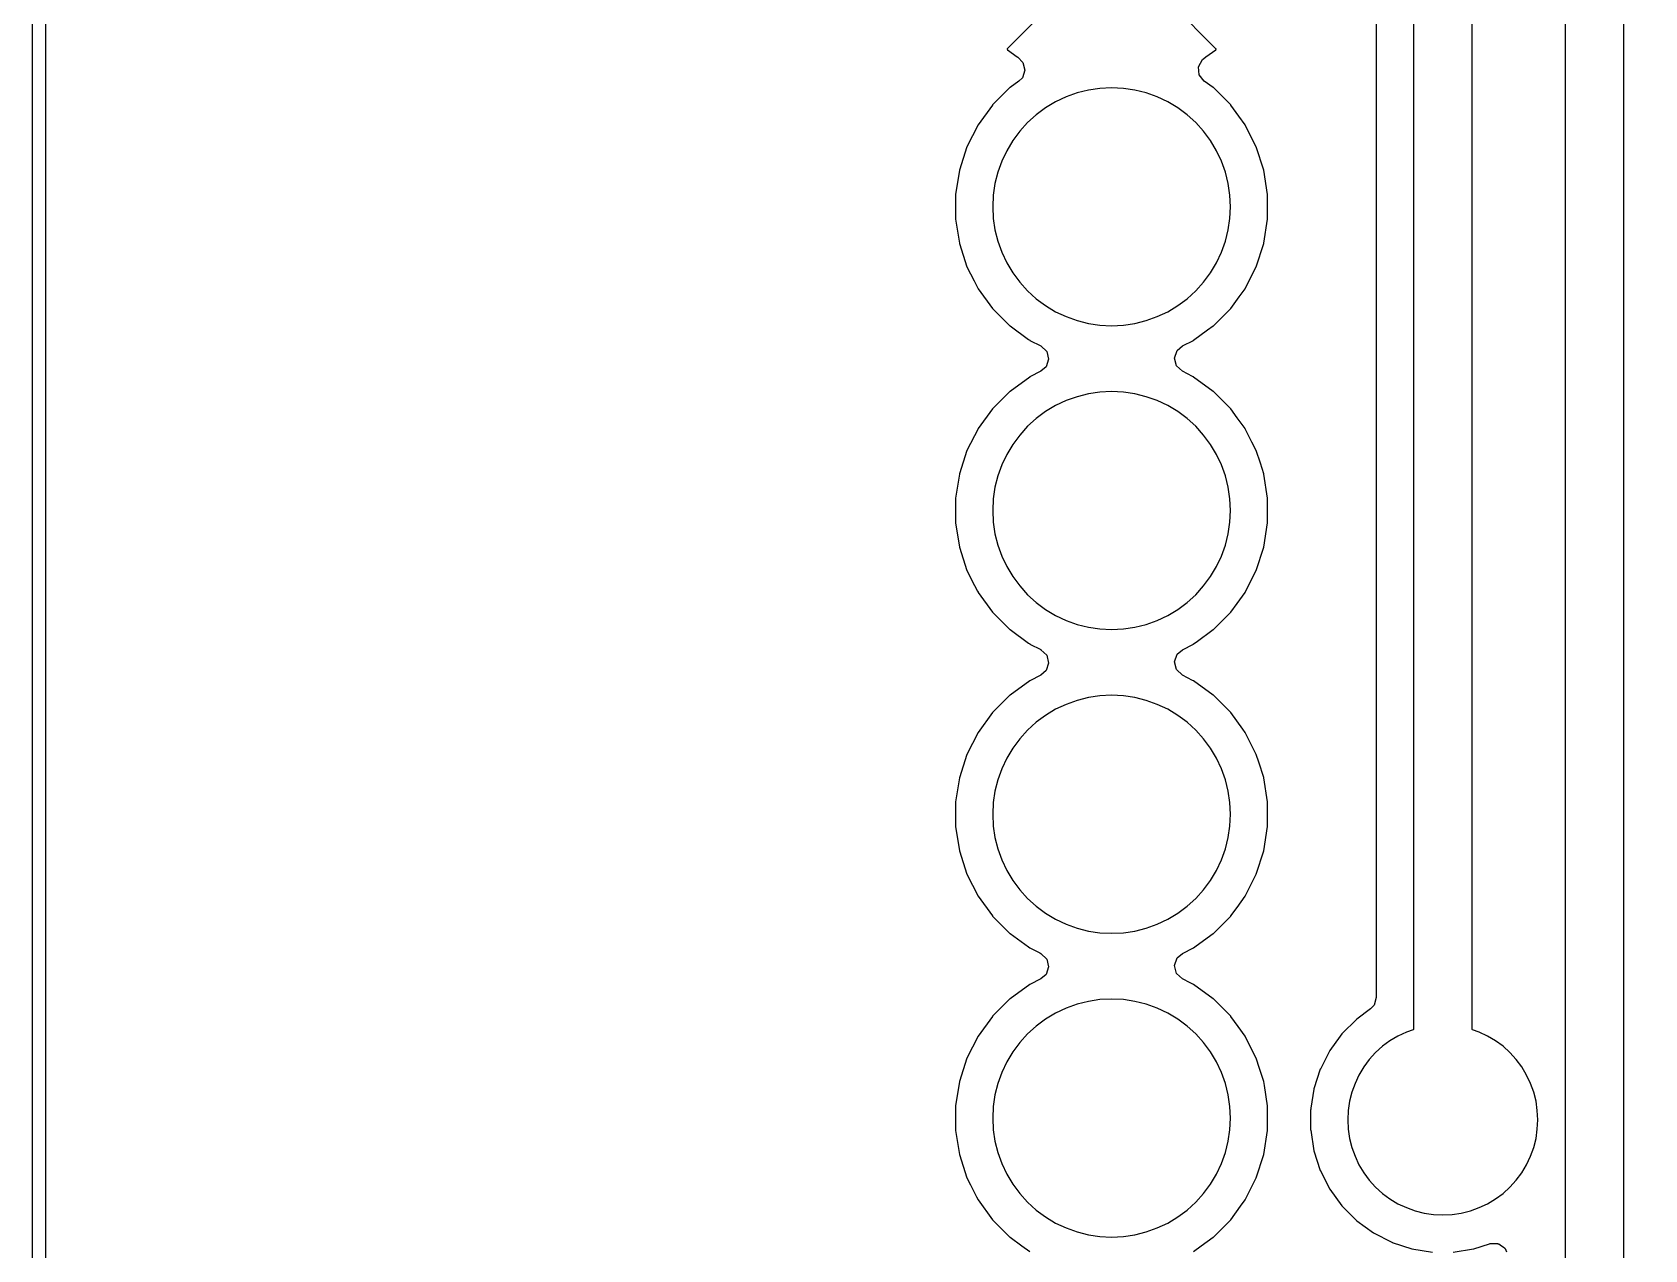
# Model space of a CAD drawing. Header units: metres. Extents: x 92.3 to 181.5, y -134.8 to -50.6.
# Drawn here: x 92.27 to 105.76, y -86.29 to -76.11 of the extents above; entities that cross this region are included whole.
import ezdxf

# ---------------------------------------------------------------- set-up
doc = ezdxf.new("R2010")
doc.units = ezdxf.units.M

msp = doc.modelspace()

# ---------------------------------------------------------------- linework, layer by layer
for points in [[(92.271, -50.576), (92.271, -134.774)], [(92.381, -50.8), (92.381, -134.55), (92.391, -134.6), (92.435, -134.65), (92.5, -134.669), (181.25, -134.669), (181.3, -134.659), (181.35, -134.615), (181.369, -134.55), (181.369, -50.8), (181.359, -50.75), (181.315, -50.7), (181.25, -50.681), (92.5, -50.681), (92.45, -50.691), (92.4, -50.735), (92.381, -50.8)], [(103.514, -70.508), (103.514, -84.176), (103.495, -84.241), (103.465, -84.273), (103.35, -84.357), (103.35, -84.357), (103.35, -84.357), (103.35, -84.357), (103.35, -84.357), (103.35, -84.357), (103.35, -84.357), (103.35, -84.357), (103.35, -84.357), (103.35, -84.357), (103.227, -84.48), (103.227, -84.48), (103.227, -84.48), (103.227, -84.48), (103.227, -84.48), (103.227, -84.48), (103.227, -84.48), (103.227, -84.48), (103.227, -84.48), (103.227, -84.48), (103.212, -84.5), (103.125, -84.62), (103.125, -84.62), (103.125, -84.62), (103.125, -84.621), (103.125, -84.621), (103.125, -84.621), (103.124, -84.621), (103.124, -84.621), (103.124, -84.621), (103.124, -84.621), (103.046, -84.775), (103.046, -84.775), (103.046, -84.775), (103.046, -84.776), (103.046, -84.776), (103.046, -84.776), (103.045, -84.776), (103.045, -84.776), (103.045, -84.776), (103.045, -84.776), (102.992, -84.941), (102.992, -84.941), (102.992, -84.941), (102.992, -84.941), (102.992, -84.941), (102.992, -84.941), (102.992, -84.941), (102.992, -84.941), (102.992, -84.941), (102.992, -84.942), (102.966, -85.102), (102.965, -85.113), (102.965, -85.113)], [(103.825, -70.58), (103.825, -84.441), (103.825, -84.441), (103.825, -84.441), (103.825, -84.441), (103.825, -84.441), (103.825, -84.441), (103.825, -84.441), (103.825, -84.442), (103.825, -84.442), (103.825, -84.442), (103.825, -84.442), (103.825, -84.442), (103.825, -84.442), (103.825, -84.442), (103.825, -84.442), (103.825, -84.442), (103.825, -84.442), (103.825, -84.442), (103.825, -84.443), (103.825, -84.443), (103.825, -84.443), (103.824, -84.443), (103.824, -84.443), (103.824, -84.443), (103.824, -84.443), (103.824, -84.443), (103.824, -84.443), (103.824, -84.443), (103.824, -84.443), (103.824, -84.444), (103.824, -84.444), (103.824, -84.444), (103.824, -84.444), (103.824, -84.444), (103.824, -84.444), (103.824, -84.444), (103.824, -84.444), (103.824, -84.444), (103.824, -84.444), (103.824, -84.444), (103.824, -84.444), (103.823, -84.444), (103.823, -84.444), (103.823, -84.445), (103.823, -84.445), (103.823, -84.445), (103.823, -84.445), (103.823, -84.445), (103.823, -84.445), (103.823, -84.445), (103.823, -84.445), (103.823, -84.445), (103.823, -84.445), (103.823, -84.445), (103.822, -84.445), (103.822, -84.445), (103.822, -84.445), (103.822, -84.445), (103.822, -84.445), (103.822, -84.445), (103.822, -84.445), (103.822, -84.445), (103.822, -84.445), (103.822, -84.446), (103.822, -84.446), (103.766, -84.466), (103.695, -84.499), (103.628, -84.539), (103.566, -84.585), (103.508, -84.638), (103.455, -84.696), (103.409, -84.758), (103.369, -84.825), (103.336, -84.896), (103.309, -84.969), (103.29, -85.045), (103.279, -85.122), (103.275, -85.2), (103.279, -85.278), (103.29, -85.355), (103.309, -85.431), (103.336, -85.504), (103.369, -85.575), (103.409, -85.642), (103.455, -85.704), (103.508, -85.762), (103.566, -85.815), (103.628, -85.861), (103.695, -85.901), (103.766, -85.934), (103.839, -85.961), (103.915, -85.98), (103.992, -85.991), (104.07, -85.995), (104.148, -85.991), (104.225, -85.98), (104.301, -85.961), (104.374, -85.934), (104.445, -85.901), (104.512, -85.861), (104.574, -85.815), (104.632, -85.762), (104.685, -85.704), (104.731, -85.642), (104.771, -85.575), (104.804, -85.504), (104.831, -85.431), (104.85, -85.355), (104.861, -85.278), (104.865, -85.2), (104.861, -85.122), (104.85, -85.045), (104.831, -84.969), (104.804, -84.896), (104.771, -84.825), (104.731, -84.758), (104.685, -84.696), (104.632, -84.638), (104.574, -84.585), (104.512, -84.539), (104.445, -84.499), (104.374, -84.466), (104.318, -84.446), (104.318, -84.446), (104.318, -84.445), (104.318, -84.445), (104.318, -84.445), (104.318, -84.445), (104.318, -84.445), (104.318, -84.445), (104.318, -84.445), (104.318, -84.445), (104.318, -84.445), (104.317, -84.445), (104.317, -84.445), (104.317, -84.445), (104.317, -84.445), (104.317, -84.445), (104.317, -84.445), (104.317, -84.445), (104.317, -84.445), (104.317, -84.445), (104.317, -84.445), (104.317, -84.445), (104.317, -84.444), (104.317, -84.444), (104.316, -84.444), (104.316, -84.444), (104.316, -84.444), (104.316, -84.444), (104.316, -84.444), (104.316, -84.444), (104.316, -84.444), (104.316, -84.444), (104.316, -84.444), (104.316, -84.444), (104.316, -84.444), (104.316, -84.444), (104.316, -84.443), (104.316, -84.443), (104.316, -84.443), (104.316, -84.443), (104.316, -84.443), (104.316, -84.443), (104.316, -84.443), (104.316, -84.443), (104.315, -84.443), (104.315, -84.443), (104.315, -84.443), (104.315, -84.442), (104.315, -84.442), (104.315, -84.442), (104.315, -84.442), (104.315, -84.442), (104.315, -84.442), (104.315, -84.442), (104.315, -84.442), (104.315, -84.442), (104.315, -84.442), (104.315, -84.442), (104.315, -84.441), (104.315, -84.441), (104.315, -84.441), (104.315, -84.441), (104.315, -84.441), (104.315, -84.441), (104.315, -84.441)], [(105.095, -70.68), (105.095, -86.356)], [(104.315, -84.441), (104.315, -84.441), (104.315, -70.684)], [(105.585, -86.46), (105.585, -70.784)], [(100.789, -75.882), (100.427, -76.244), (100.427, -76.244), (100.427, -76.244), (100.427, -76.244), (100.427, -76.244), (100.427, -76.244), (100.427, -76.245), (100.427, -76.245), (100.427, -76.245), (100.427, -76.245), (100.427, -76.245), (100.427, -76.245), (100.427, -76.245), (100.427, -76.245), (100.426, -76.245), (100.426, -76.245), (100.426, -76.245), (100.426, -76.245), (100.426, -76.246), (100.426, -76.246), (100.426, -76.246), (100.426, -76.246), (100.426, -76.246), (100.426, -76.246), (100.426, -76.246), (100.426, -76.246), (100.426, -76.246), (100.426, -76.246), (100.426, -76.247), (100.426, -76.247), (100.426, -76.247), (100.426, -76.247), (100.426, -76.247), (100.426, -76.247), (100.426, -76.247), (100.426, -76.247), (100.426, -76.247), (100.426, -76.247), (100.426, -76.247), (100.426, -76.248), (100.426, -76.248), (100.426, -76.248), (100.426, -76.248), (100.426, -76.248), (100.426, -76.248), (100.426, -76.248), (100.426, -76.248), (100.426, -76.248), (100.426, -76.248), (100.426, -76.249), (100.426, -76.249), (100.426, -76.249), (100.426, -76.249), (100.426, -76.249), (100.426, -76.249), (100.426, -76.249), (100.426, -76.249), (100.426, -76.249), (100.426, -76.249), (100.426, -76.249), (100.426, -76.249), (100.426, -76.25), (100.426, -76.25), (100.426, -76.25), (100.426, -76.25), (100.426, -76.25), (100.426, -76.25), (100.427, -76.25), (100.427, -76.25), (100.427, -76.25), (100.427, -76.25), (100.427, -76.25), (100.427, -76.251), (100.427, -76.251), (100.427, -76.251), (100.427, -76.251), (100.427, -76.251), (100.427, -76.251), (100.427, -76.251), (100.427, -76.251), (100.427, -76.251), (100.427, -76.251), (100.427, -76.251), (100.427, -76.251), (100.428, -76.251), (100.428, -76.251), (100.428, -76.251), (100.428, -76.252), (100.428, -76.252), (100.428, -76.252), (100.511, -76.312), (100.511, -76.312), (100.511, -76.312), (100.511, -76.312), (100.511, -76.312), (100.512, -76.313)], [(101.985, -86.301), (102.05, -86.254), (102.15, -86.181), (102.15, -86.181), (102.15, -86.181), (102.15, -86.181), (102.15, -86.181), (102.15, -86.181), (102.151, -86.181), (102.151, -86.181), (102.151, -86.181), (102.151, -86.181), (102.296, -86.036), (102.296, -86.036), (102.296, -86.036), (102.296, -86.036), (102.296, -86.035), (102.296, -86.035), (102.296, -86.035), (102.296, -86.035), (102.296, -86.035), (102.296, -86.035), (102.378, -85.923), (102.416, -85.87), (102.416, -85.869), (102.416, -85.869), (102.416, -85.869), (102.417, -85.869), (102.417, -85.869), (102.417, -85.869), (102.417, -85.869), (102.417, -85.869), (102.417, -85.869), (102.51, -85.686), (102.51, -85.686), (102.51, -85.686), (102.51, -85.686), (102.51, -85.686), (102.51, -85.686), (102.51, -85.686), (102.51, -85.686), (102.51, -85.686), (102.51, -85.686), (102.573, -85.491), (102.573, -85.491), (102.573, -85.491), (102.573, -85.491), (102.573, -85.491), (102.573, -85.491), (102.573, -85.491), (102.573, -85.491), (102.573, -85.49), (102.573, -85.49), (102.605, -85.288), (102.605, -85.288), (102.605, -85.288), (102.605, -85.288), (102.605, -85.288), (102.605, -85.288), (102.605, -85.288), (102.605, -85.288), (102.605, -85.287), (102.605, -85.287), (102.605, -85.083), (102.605, -85.083), (102.605, -85.082), (102.605, -85.082), (102.605, -85.082), (102.605, -85.082), (102.605, -85.082), (102.605, -85.082), (102.605, -85.082), (102.605, -85.082), (102.579, -84.913), (102.573, -84.88), (102.573, -84.88), (102.573, -84.879), (102.573, -84.879), (102.573, -84.879), (102.573, -84.879), (102.573, -84.879), (102.573, -84.879), (102.573, -84.879), (102.573, -84.879), (102.538, -84.771), (102.51, -84.684), (102.51, -84.684), (102.51, -84.684), (102.51, -84.684), (102.51, -84.684), (102.51, -84.684), (102.51, -84.684), (102.51, -84.684), (102.51, -84.684), (102.46, -84.586), (102.417, -84.501), (102.417, -84.501), (102.417, -84.501), (102.417, -84.501), (102.417, -84.501), (102.417, -84.501), (102.416, -84.501), (102.416, -84.501), (102.416, -84.501), (102.416, -84.5), (102.358, -84.42), (102.296, -84.335), (102.296, -84.335), (102.296, -84.335), (102.296, -84.335), (102.296, -84.335), (102.296, -84.335), (102.296, -84.334), (102.296, -84.334), (102.296, -84.334), (102.296, -84.334), (102.151, -84.189), (102.151, -84.189), (102.151, -84.189), (102.151, -84.189), (102.15, -84.189), (102.15, -84.189), (102.15, -84.189), (102.15, -84.189), (102.15, -84.189), (102.15, -84.189), (101.985, -84.069), (101.984, -84.069), (101.984, -84.069), (101.984, -84.069), (101.984, -84.068), (101.984, -84.068), (101.984, -84.068), (101.984, -84.068), (101.984, -84.068), (101.984, -84.068), (101.957, -84.054), (101.892, -84.021), (101.843, -83.975), (101.827, -83.91), (101.848, -83.846), (101.892, -83.809), (101.984, -83.762), (101.984, -83.762), (101.984, -83.762), (101.984, -83.762), (101.984, -83.762), (101.984, -83.762), (101.984, -83.761), (101.984, -83.761), (101.984, -83.761), (101.985, -83.761), (102.006, -83.746), (102.15, -83.641), (102.15, -83.641), (102.15, -83.641), (102.15, -83.641), (102.15, -83.641), (102.15, -83.641), (102.151, -83.641), (102.151, -83.641), (102.151, -83.641), (102.151, -83.641), (102.296, -83.496), (102.296, -83.496), (102.296, -83.496), (102.296, -83.496), (102.296, -83.495), (102.296, -83.495), (102.296, -83.495), (102.296, -83.495), (102.296, -83.495), (102.296, -83.495), (102.349, -83.423), (102.416, -83.33), (102.416, -83.329), (102.416, -83.329), (102.416, -83.329), (102.417, -83.329), (102.417, -83.329), (102.417, -83.329), (102.417, -83.329), (102.417, -83.329), (102.417, -83.329), (102.51, -83.146), (102.51, -83.146), (102.51, -83.146), (102.51, -83.146), (102.51, -83.146), (102.51, -83.146), (102.51, -83.146), (102.51, -83.146), (102.51, -83.146), (102.51, -83.146), (102.573, -82.951), (102.573, -82.951), (102.573, -82.951), (102.573, -82.951), (102.573, -82.951), (102.573, -82.951), (102.573, -82.951), (102.573, -82.951), (102.573, -82.95), (102.573, -82.95), (102.605, -82.748), (102.605, -82.748), (102.605, -82.748), (102.605, -82.748), (102.605, -82.748), (102.605, -82.748), (102.605, -82.748), (102.605, -82.748), (102.605, -82.747), (102.605, -82.747), (102.605, -82.543), (102.605, -82.543), (102.605, -82.542), (102.605, -82.542), (102.605, -82.542), (102.605, -82.542), (102.605, -82.542), (102.605, -82.542), (102.605, -82.542), (102.605, -82.542), (102.573, -82.34), (102.573, -82.34), (102.573, -82.339), (102.573, -82.339), (102.573, -82.339), (102.573, -82.339), (102.573, -82.339), (102.573, -82.339), (102.573, -82.339), (102.573, -82.339), (102.573, -82.337), (102.531, -82.209), (102.51, -82.144), (102.51, -82.144), (102.51, -82.144), (102.51, -82.144), (102.51, -82.144), (102.51, -82.144), (102.51, -82.144), (102.51, -82.144), (102.51, -82.144), (102.454, -82.034), (102.417, -81.961), (102.417, -81.961), (102.417, -81.961), (102.417, -81.961), (102.417, -81.961), (102.417, -81.961), (102.416, -81.961), (102.416, -81.961), (102.416, -81.961), (102.416, -81.96), (102.397, -81.934), (102.296, -81.795), (102.296, -81.795), (102.296, -81.795), (102.296, -81.795), (102.296, -81.795), (102.296, -81.795), (102.296, -81.794), (102.296, -81.794), (102.296, -81.794), (102.296, -81.794), (102.151, -81.649), (102.151, -81.649), (102.151, -81.649), (102.151, -81.649), (102.15, -81.649), (102.15, -81.649), (102.15, -81.649), (102.15, -81.649), (102.15, -81.649), (102.15, -81.649), (101.985, -81.529), (101.984, -81.529), (101.984, -81.529), (101.984, -81.529), (101.984, -81.528), (101.984, -81.528), (101.984, -81.528), (101.984, -81.528), (101.984, -81.528), (101.984, -81.528), (101.977, -81.525), (101.892, -81.481), (101.843, -81.435), (101.827, -81.37), (101.848, -81.306), (101.892, -81.269), (101.984, -81.222), (101.984, -81.222), (101.984, -81.222), (101.984, -81.222), (101.984, -81.222), (101.984, -81.222), (101.984, -81.221), (101.984, -81.221), (101.984, -81.221), (101.985, -81.221), (102.006, -81.206), (102.15, -81.101), (102.15, -81.101), (102.15, -81.101), (102.15, -81.101), (102.15, -81.101), (102.15, -81.101), (102.151, -81.101), (102.151, -81.101), (102.151, -81.101), (102.151, -81.101), (102.296, -80.956), (102.296, -80.956), (102.296, -80.956), (102.296, -80.956), (102.296, -80.955), (102.296, -80.955), (102.296, -80.955), (102.296, -80.955), (102.296, -80.955), (102.296, -80.955), (102.349, -80.883), (102.416, -80.79), (102.416, -80.789), (102.416, -80.789), (102.416, -80.789), (102.417, -80.789), (102.417, -80.789), (102.417, -80.789), (102.417, -80.789), (102.417, -80.789), (102.417, -80.789), (102.51, -80.606), (102.51, -80.606), (102.51, -80.606), (102.51, -80.606), (102.51, -80.606), (102.51, -80.606), (102.51, -80.606), (102.51, -80.606), (102.51, -80.606), (102.51, -80.606), (102.573, -80.411), (102.573, -80.411), (102.573, -80.411), (102.573, -80.411), (102.573, -80.411), (102.573, -80.411), (102.573, -80.411), (102.573, -80.411), (102.573, -80.41), (102.573, -80.41), (102.605, -80.208), (102.605, -80.208), (102.605, -80.208), (102.605, -80.208), (102.605, -80.208), (102.605, -80.208), (102.605, -80.208), (102.605, -80.208), (102.605, -80.207), (102.605, -80.207), (102.605, -80.003), (102.605, -80.003), (102.605, -80.002), (102.605, -80.002), (102.605, -80.002), (102.605, -80.002), (102.605, -80.002), (102.605, -80.002), (102.605, -80.002), (102.605, -80.002), (102.573, -79.8), (102.573, -79.8), (102.573, -79.799), (102.573, -79.799), (102.573, -79.799), (102.573, -79.799), (102.573, -79.799), (102.573, -79.799), (102.573, -79.799), (102.573, -79.799), (102.573, -79.797), (102.544, -79.709), (102.51, -79.604), (102.51, -79.604), (102.51, -79.604), (102.51, -79.604), (102.51, -79.604), (102.51, -79.604), (102.51, -79.604), (102.51, -79.604), (102.51, -79.604), (102.474, -79.533), (102.417, -79.421), (102.417, -79.421), (102.417, -79.421), (102.417, -79.421), (102.417, -79.421), (102.417, -79.421), (102.416, -79.421), (102.416, -79.421), (102.416, -79.421), (102.416, -79.42), (102.351, -79.33), (102.296, -79.255), (102.296, -79.255), (102.296, -79.255), (102.296, -79.255), (102.296, -79.255), (102.296, -79.255), (102.296, -79.254), (102.296, -79.254), (102.296, -79.254), (102.296, -79.254), (102.151, -79.109), (102.151, -79.109), (102.151, -79.109), (102.151, -79.109), (102.15, -79.109), (102.15, -79.109), (102.15, -79.109), (102.15, -79.109), (102.15, -79.109), (102.15, -79.109), (101.985, -78.989), (101.984, -78.989), (101.984, -78.989), (101.984, -78.989), (101.984, -78.988), (101.984, -78.988), (101.984, -78.988), (101.984, -78.988), (101.984, -78.988), (101.984, -78.988), (101.977, -78.985), (101.892, -78.941), (101.843, -78.895), (101.827, -78.83), (101.848, -78.766), (101.892, -78.729), (101.984, -78.682), (101.984, -78.682), (101.984, -78.682), (101.984, -78.682), (101.984, -78.682), (101.984, -78.682), (101.984, -78.681), (101.984, -78.681), (101.984, -78.681), (101.985, -78.681), (102.103, -78.595), (102.15, -78.561), (102.15, -78.561), (102.15, -78.561), (102.15, -78.561), (102.15, -78.561), (102.15, -78.561), (102.151, -78.561), (102.151, -78.561), (102.151, -78.561), (102.151, -78.561), (102.296, -78.416), (102.296, -78.416), (102.296, -78.416), (102.296, -78.416), (102.296, -78.415), (102.296, -78.415), (102.296, -78.415), (102.296, -78.415), (102.296, -78.415), (102.296, -78.415), (102.366, -78.319), (102.416, -78.25), (102.416, -78.249), (102.416, -78.249), (102.416, -78.249), (102.417, -78.249), (102.417, -78.249), (102.417, -78.249), (102.417, -78.249), (102.417, -78.249), (102.417, -78.249), (102.51, -78.066), (102.51, -78.066), (102.51, -78.066), (102.51, -78.066), (102.51, -78.066), (102.51, -78.066), (102.51, -78.066), (102.51, -78.066), (102.51, -78.066), (102.51, -78.066), (102.573, -77.871), (102.573, -77.871), (102.573, -77.871), (102.573, -77.871), (102.573, -77.871), (102.573, -77.871), (102.573, -77.871), (102.573, -77.871), (102.573, -77.87), (102.573, -77.87), (102.605, -77.668), (102.605, -77.668), (102.605, -77.668), (102.605, -77.668), (102.605, -77.668), (102.605, -77.668), (102.605, -77.668), (102.605, -77.668), (102.605, -77.667), (102.605, -77.667), (102.605, -77.463), (102.605, -77.463), (102.605, -77.462), (102.605, -77.462), (102.605, -77.462), (102.605, -77.462), (102.605, -77.462), (102.605, -77.462), (102.605, -77.462), (102.605, -77.462), (102.573, -77.26), (102.573, -77.26), (102.573, -77.259), (102.573, -77.259), (102.573, -77.259), (102.573, -77.259), (102.573, -77.259), (102.573, -77.259), (102.573, -77.259), (102.573, -77.259), (102.51, -77.064), (102.51, -77.064), (102.51, -77.064), (102.51, -77.064), (102.51, -77.064), (102.51, -77.064), (102.51, -77.064), (102.51, -77.064), (102.51, -77.064), (102.471, -76.988), (102.417, -76.881), (102.417, -76.881), (102.417, -76.881), (102.417, -76.881), (102.417, -76.881), (102.417, -76.881), (102.416, -76.881), (102.416, -76.881), (102.416, -76.881), (102.416, -76.88), (102.363, -76.808), (102.296, -76.715), (102.296, -76.715), (102.296, -76.715), (102.296, -76.715), (102.296, -76.715), (102.296, -76.715), (102.296, -76.714), (102.296, -76.714), (102.296, -76.714), (102.296, -76.714), (102.151, -76.569), (102.151, -76.569), (102.151, -76.569), (102.151, -76.569), (102.15, -76.569), (102.15, -76.569), (102.15, -76.569), (102.15, -76.569), (102.15, -76.569), (102.15, -76.569), (102.15, -76.569), (102.15, -76.569), (102.075, -76.514), (102.033, -76.461), (102.028, -76.394), (102.059, -76.334), (102.085, -76.315), (102.085, -76.315), (102.086, -76.315), (102.086, -76.315), (102.086, -76.315), (102.086, -76.315), (102.086, -76.315), (102.086, -76.315), (102.086, -76.315), (102.086, -76.314), (102.086, -76.314), (102.086, -76.314), (102.086, -76.314), (102.086, -76.314), (102.086, -76.314), (102.086, -76.314), (102.086, -76.314), (102.087, -76.314), (102.087, -76.314), (102.087, -76.314), (102.087, -76.314), (102.087, -76.314), (102.087, -76.313), (102.087, -76.313), (102.089, -76.312), (102.089, -76.312), (102.089, -76.312), (102.089, -76.312), (102.089, -76.312), (102.172, -76.252), (102.172, -76.252), (102.172, -76.252), (102.172, -76.252), (102.172, -76.252), (102.172, -76.251), (102.172, -76.251), (102.173, -76.251), (102.173, -76.251), (102.173, -76.251), (102.173, -76.251), (102.173, -76.251), (102.173, -76.251), (102.173, -76.251), (102.173, -76.251), (102.173, -76.251), (102.173, -76.251), (102.173, -76.251), (102.173, -76.25), (102.173, -76.25), (102.173, -76.25), (102.173, -76.25), (102.173, -76.25), (102.174, -76.25), (102.174, -76.25), (102.174, -76.25), (102.174, -76.25), (102.174, -76.25), (102.174, -76.25), (102.174, -76.25), (102.174, -76.249), (102.174, -76.249), (102.174, -76.249), (102.174, -76.249), (102.174, -76.249), (102.174, -76.249), (102.174, -76.249), (102.174, -76.249), (102.174, -76.249), (102.174, -76.249), (102.174, -76.249), (102.174, -76.248), (102.174, -76.248), (102.174, -76.248), (102.174, -76.248), (102.174, -76.248), (102.174, -76.248), (102.174, -76.248), (102.174, -76.248), (102.174, -76.248), (102.174, -76.248), (102.174, -76.247), (102.174, -76.247), (102.174, -76.247), (102.174, -76.247), (102.174, -76.247), (102.174, -76.247), (102.174, -76.247), (102.174, -76.247), (102.174, -76.247), (102.174, -76.247), (102.174, -76.246), (102.174, -76.246), (102.174, -76.246), (102.174, -76.246), (102.174, -76.246), (102.174, -76.246), (102.174, -76.246), (102.174, -76.246), (102.174, -76.246), (102.174, -76.246), (102.174, -76.246), (102.174, -76.245), (102.174, -76.245), (102.174, -76.245), (102.173, -76.245), (102.173, -76.245), (102.173, -76.245), (102.173, -76.245), (102.173, -76.245), (102.173, -76.245), (102.173, -76.245), (102.173, -76.245), (102.173, -76.244), (102.173, -76.244), (102.173, -76.244), (102.173, -76.244), (102.173, -76.244), (102.173, -76.244), (101.811, -75.882)], [(100.512, -76.313), (100.512, -76.313), (100.512, -76.313), (100.512, -76.313), (100.512, -76.313), (100.512, -76.313), (100.512, -76.313), (100.512, -76.313), (100.512, -76.314), (100.513, -76.314), (100.513, -76.314), (100.513, -76.314), (100.513, -76.314), (100.513, -76.314), (100.513, -76.314), (100.513, -76.314), (100.513, -76.314), (100.513, -76.314), (100.513, -76.314), (100.513, -76.314), (100.513, -76.315), (100.513, -76.315), (100.513, -76.315), (100.513, -76.315), (100.513, -76.315), (100.513, -76.315), (100.513, -76.315), (100.513, -76.315), (100.513, -76.315), (100.514, -76.315), (100.514, -76.315), (100.514, -76.315), (100.558, -76.358), (100.575, -76.423), (100.553, -76.486), (100.525, -76.514), (100.45, -76.569), (100.45, -76.569), (100.45, -76.569), (100.45, -76.569), (100.45, -76.569), (100.45, -76.569), (100.449, -76.569), (100.449, -76.569), (100.449, -76.569), (100.449, -76.569), (100.304, -76.714), (100.304, -76.714), (100.304, -76.714), (100.304, -76.714), (100.304, -76.715), (100.304, -76.715), (100.304, -76.715), (100.304, -76.715), (100.304, -76.715), (100.304, -76.715), (100.184, -76.88), (100.184, -76.881), (100.184, -76.881), (100.184, -76.881), (100.183, -76.881), (100.183, -76.881), (100.183, -76.881), (100.183, -76.881), (100.183, -76.881), (100.183, -76.881), (100.09, -77.064), (100.09, -77.064), (100.09, -77.064), (100.09, -77.064), (100.09, -77.064), (100.09, -77.064), (100.09, -77.064), (100.09, -77.064), (100.09, -77.064), (100.09, -77.064), (100.027, -77.259), (100.027, -77.259), (100.027, -77.259), (100.027, -77.259), (100.027, -77.259), (100.027, -77.259), (100.027, -77.259), (100.027, -77.259), (100.027, -77.26), (100.027, -77.26), (99.995, -77.462), (99.995, -77.462), (99.995, -77.462), (99.994, -77.462), (99.994, -77.462), (99.994, -77.462), (99.994, -77.462), (99.994, -77.462), (99.994, -77.463), (99.994, -77.463), (99.994, -77.667), (99.994, -77.667), (99.994, -77.668), (99.994, -77.668), (99.994, -77.668), (99.994, -77.668), (99.994, -77.668), (99.995, -77.668), (99.995, -77.668), (99.995, -77.668), (100.027, -77.87), (100.027, -77.87), (100.027, -77.871), (100.027, -77.871), (100.027, -77.871), (100.027, -77.871), (100.027, -77.871), (100.027, -77.871), (100.027, -77.871), (100.027, -77.871), (100.09, -78.066), (100.09, -78.066), (100.09, -78.066), (100.09, -78.066), (100.09, -78.066), (100.09, -78.066), (100.09, -78.066), (100.09, -78.066), (100.09, -78.066), (100.09, -78.066), (100.15, -78.184), (100.182, -78.247), (100.183, -78.249), (100.183, -78.249), (100.183, -78.249), (100.183, -78.249), (100.183, -78.249), (100.183, -78.249), (100.184, -78.249), (100.184, -78.249), (100.184, -78.249), (100.184, -78.25), (100.304, -78.415), (100.304, -78.415), (100.304, -78.415), (100.304, -78.415), (100.304, -78.415), (100.304, -78.415), (100.304, -78.416), (100.304, -78.416), (100.304, -78.416), (100.304, -78.416), (100.449, -78.561), (100.449, -78.561), (100.449, -78.561), (100.449, -78.561), (100.45, -78.561), (100.45, -78.561), (100.45, -78.561), (100.45, -78.561), (100.45, -78.561), (100.45, -78.561), (100.605, -78.674), (100.615, -78.681), (100.616, -78.681), (100.616, -78.681), (100.616, -78.681), (100.616, -78.682), (100.616, -78.682), (100.616, -78.682), (100.616, -78.682), (100.616, -78.682), (100.616, -78.682), (100.707, -78.728), (100.708, -78.729), (100.757, -78.775), (100.773, -78.84), (100.752, -78.904), (100.708, -78.941), (100.616, -78.988), (100.616, -78.988), (100.616, -78.988), (100.616, -78.988), (100.616, -78.988), (100.616, -78.988), (100.616, -78.989), (100.616, -78.989), (100.616, -78.989), (100.615, -78.989), (100.45, -79.109), (100.45, -79.109), (100.45, -79.109), (100.45, -79.109), (100.45, -79.109), (100.45, -79.109), (100.449, -79.109), (100.449, -79.109), (100.449, -79.109), (100.449, -79.109), (100.304, -79.254), (100.304, -79.254), (100.304, -79.254), (100.304, -79.254), (100.304, -79.255), (100.304, -79.255), (100.304, -79.255), (100.304, -79.255), (100.304, -79.255), (100.304, -79.255), (100.184, -79.42), (100.184, -79.421), (100.184, -79.421), (100.184, -79.421), (100.183, -79.421), (100.183, -79.421), (100.183, -79.421), (100.183, -79.421), (100.183, -79.421), (100.183, -79.421), (100.09, -79.604), (100.09, -79.604), (100.09, -79.604), (100.09, -79.604), (100.09, -79.604), (100.09, -79.604), (100.09, -79.604), (100.09, -79.604), (100.09, -79.604), (100.09, -79.604), (100.027, -79.799), (100.027, -79.799), (100.027, -79.799), (100.027, -79.799), (100.027, -79.799), (100.027, -79.799), (100.027, -79.799), (100.027, -79.799), (100.027, -79.8), (100.027, -79.8), (99.995, -80.002), (99.995, -80.002), (99.995, -80.002), (99.994, -80.002), (99.994, -80.002), (99.994, -80.002), (99.994, -80.002), (99.994, -80.002), (99.994, -80.003), (99.994, -80.003), (99.994, -80.207), (99.994, -80.207), (99.994, -80.208), (99.994, -80.208), (99.994, -80.208), (99.994, -80.208), (99.994, -80.208), (99.995, -80.208), (99.995, -80.208), (99.995, -80.208), (100.027, -80.41), (100.027, -80.41), (100.027, -80.411), (100.027, -80.411), (100.027, -80.411), (100.027, -80.411), (100.027, -80.411), (100.027, -80.411), (100.027, -80.411), (100.027, -80.411), (100.09, -80.606), (100.09, -80.606), (100.09, -80.606), (100.09, -80.606), (100.09, -80.606), (100.09, -80.606), (100.09, -80.606), (100.09, -80.606), (100.09, -80.606), (100.09, -80.606), (100.154, -80.732), (100.178, -80.779), (100.183, -80.789), (100.183, -80.789), (100.183, -80.789), (100.183, -80.789), (100.183, -80.789), (100.183, -80.789), (100.184, -80.789), (100.184, -80.789), (100.184, -80.789), (100.184, -80.79), (100.304, -80.955), (100.304, -80.955), (100.304, -80.955), (100.304, -80.955), (100.304, -80.955), (100.304, -80.955), (100.304, -80.956), (100.304, -80.956), (100.304, -80.956), (100.304, -80.956), (100.449, -81.101), (100.449, -81.101), (100.449, -81.101), (100.449, -81.101), (100.45, -81.101), (100.45, -81.101), (100.45, -81.101), (100.45, -81.101), (100.45, -81.101), (100.45, -81.101), (100.605, -81.214), (100.615, -81.221), (100.616, -81.221), (100.616, -81.221), (100.616, -81.221), (100.616, -81.222), (100.616, -81.222), (100.616, -81.222), (100.616, -81.222), (100.616, -81.222), (100.616, -81.222), (100.708, -81.268), (100.708, -81.269), (100.757, -81.315), (100.773, -81.38), (100.752, -81.444), (100.708, -81.481), (100.616, -81.528), (100.616, -81.528), (100.616, -81.528), (100.616, -81.528), (100.616, -81.528), (100.616, -81.528), (100.616, -81.529), (100.616, -81.529), (100.616, -81.529), (100.615, -81.529), (100.45, -81.649), (100.45, -81.649), (100.45, -81.649), (100.45, -81.649), (100.45, -81.649), (100.45, -81.649), (100.449, -81.649), (100.449, -81.649), (100.449, -81.649), (100.449, -81.649), (100.304, -81.794), (100.304, -81.794), (100.304, -81.794), (100.304, -81.794), (100.304, -81.795), (100.304, -81.795), (100.304, -81.795), (100.304, -81.795), (100.304, -81.795), (100.304, -81.795), (100.184, -81.96), (100.184, -81.961), (100.184, -81.961), (100.184, -81.961), (100.183, -81.961), (100.183, -81.961), (100.183, -81.961), (100.183, -81.961), (100.183, -81.961), (100.183, -81.961), (100.09, -82.144), (100.09, -82.144), (100.09, -82.144), (100.09, -82.144), (100.09, -82.144), (100.09, -82.144), (100.09, -82.144), (100.09, -82.144), (100.09, -82.144), (100.09, -82.144), (100.027, -82.339), (100.027, -82.339), (100.027, -82.339), (100.027, -82.339), (100.027, -82.339), (100.027, -82.339), (100.027, -82.339), (100.027, -82.339), (100.027, -82.34), (100.027, -82.34), (99.995, -82.542), (99.995, -82.542), (99.995, -82.542), (99.994, -82.542), (99.994, -82.542), (99.994, -82.542), (99.994, -82.542), (99.994, -82.542), (99.994, -82.543), (99.994, -82.543), (99.994, -82.747), (99.994, -82.747), (99.994, -82.748), (99.994, -82.748), (99.994, -82.748), (99.994, -82.748), (99.994, -82.748), (99.995, -82.748), (99.995, -82.748), (99.995, -82.748), (100.027, -82.95), (100.027, -82.95), (100.027, -82.951), (100.027, -82.951), (100.027, -82.951), (100.027, -82.951), (100.027, -82.951), (100.027, -82.951), (100.027, -82.951), (100.027, -82.951), (100.09, -83.146), (100.09, -83.146), (100.09, -83.146), (100.09, -83.146), (100.09, -83.146), (100.09, -83.146), (100.09, -83.146), (100.09, -83.146), (100.09, -83.146), (100.09, -83.146), (100.183, -83.329), (100.183, -83.329), (100.183, -83.329), (100.183, -83.329), (100.183, -83.329), (100.183, -83.329), (100.184, -83.329), (100.184, -83.329), (100.184, -83.329), (100.184, -83.33), (100.304, -83.495), (100.304, -83.495), (100.304, -83.495), (100.304, -83.495), (100.304, -83.495), (100.304, -83.495), (100.304, -83.496), (100.304, -83.496), (100.304, -83.496), (100.304, -83.496), (100.449, -83.641), (100.449, -83.641), (100.449, -83.641), (100.449, -83.641), (100.45, -83.641), (100.45, -83.641), (100.45, -83.641), (100.45, -83.641), (100.45, -83.641), (100.45, -83.641), (100.605, -83.754), (100.615, -83.761), (100.616, -83.761), (100.616, -83.761), (100.616, -83.761), (100.616, -83.762), (100.616, -83.762), (100.616, -83.762), (100.616, -83.762), (100.616, -83.762), (100.616, -83.762), (100.699, -83.804), (100.708, -83.809), (100.757, -83.855), (100.773, -83.92), (100.752, -83.984), (100.708, -84.021), (100.616, -84.068), (100.616, -84.068), (100.616, -84.068), (100.616, -84.068), (100.616, -84.068), (100.616, -84.068), (100.616, -84.069), (100.616, -84.069), (100.616, -84.069), (100.615, -84.069), (100.45, -84.189), (100.45, -84.189), (100.45, -84.189), (100.45, -84.189), (100.45, -84.189), (100.45, -84.189), (100.449, -84.189), (100.449, -84.189), (100.449, -84.189), (100.449, -84.189), (100.304, -84.334), (100.304, -84.334), (100.304, -84.334), (100.304, -84.334), (100.304, -84.335), (100.304, -84.335), (100.304, -84.335), (100.304, -84.335), (100.304, -84.335), (100.304, -84.335), (100.184, -84.5), (100.184, -84.501), (100.184, -84.501), (100.184, -84.501), (100.183, -84.501), (100.183, -84.501), (100.183, -84.501), (100.183, -84.501), (100.183, -84.501), (100.183, -84.501), (100.09, -84.684), (100.09, -84.684), (100.09, -84.684), (100.09, -84.684), (100.09, -84.684), (100.09, -84.684), (100.09, -84.684), (100.09, -84.684), (100.09, -84.684), (100.09, -84.684), (100.027, -84.879), (100.027, -84.879), (100.027, -84.879), (100.027, -84.879), (100.027, -84.879), (100.027, -84.879), (100.027, -84.879), (100.027, -84.879), (100.027, -84.88), (100.027, -84.88), (99.995, -85.082), (99.995, -85.082), (99.995, -85.082), (99.994, -85.082), (99.994, -85.082), (99.994, -85.082), (99.994, -85.082), (99.994, -85.082), (99.994, -85.083), (99.994, -85.083), (99.994, -85.287), (99.994, -85.287), (99.994, -85.288), (99.994, -85.288), (99.994, -85.288), (99.994, -85.288), (99.994, -85.288), (99.995, -85.288), (99.995, -85.288), (99.995, -85.288), (100.027, -85.49), (100.027, -85.49), (100.027, -85.491), (100.027, -85.491), (100.027, -85.491), (100.027, -85.491), (100.027, -85.491), (100.027, -85.491), (100.027, -85.491), (100.027, -85.491), (100.09, -85.686), (100.09, -85.686), (100.09, -85.686), (100.09, -85.686), (100.09, -85.686), (100.09, -85.686), (100.09, -85.686), (100.09, -85.686), (100.09, -85.686), (100.09, -85.686), (100.118, -85.742), (100.17, -85.844), (100.183, -85.869), (100.183, -85.869), (100.183, -85.869), (100.183, -85.869), (100.183, -85.869), (100.183, -85.869), (100.184, -85.869), (100.184, -85.869), (100.184, -85.869), (100.184, -85.87), (100.304, -86.035), (100.304, -86.035), (100.304, -86.035), (100.304, -86.035), (100.304, -86.035), (100.304, -86.035), (100.304, -86.036), (100.304, -86.036), (100.304, -86.036), (100.304, -86.036), (100.449, -86.181), (100.449, -86.181), (100.449, -86.181), (100.449, -86.181), (100.45, -86.181), (100.45, -86.181), (100.45, -86.181), (100.45, -86.181), (100.45, -86.181), (100.45, -86.181), (100.55, -86.254), (100.615, -86.301)], [(102.295, -77.565), (102.29, -77.467), (102.276, -77.371), (102.252, -77.276), (102.219, -77.184), (102.178, -77.096), (102.127, -77.012), (102.069, -76.934), (102.004, -76.861), (101.931, -76.796), (101.853, -76.738), (101.769, -76.687), (101.681, -76.646), (101.589, -76.613), (101.494, -76.589), (101.398, -76.575), (101.3, -76.57), (101.202, -76.575), (101.106, -76.589), (101.011, -76.613), (100.919, -76.646), (100.831, -76.687), (100.747, -76.738), (100.669, -76.796), (100.596, -76.861), (100.531, -76.934), (100.473, -77.012), (100.422, -77.096), (100.381, -77.184), (100.348, -77.276), (100.324, -77.371), (100.31, -77.467), (100.305, -77.565), (100.31, -77.663), (100.324, -77.759), (100.348, -77.854), (100.381, -77.946), (100.422, -78.034), (100.473, -78.118), (100.531, -78.196), (100.596, -78.269), (100.669, -78.334), (100.747, -78.392), (100.831, -78.443), (100.919, -78.484), (101.011, -78.517), (101.106, -78.541), (101.202, -78.555), (101.3, -78.56), (101.398, -78.555), (101.494, -78.541), (101.589, -78.517), (101.681, -78.484), (101.769, -78.443), (101.853, -78.392), (101.931, -78.334), (102.004, -78.269), (102.069, -78.196), (102.127, -78.118), (102.178, -78.034), (102.219, -77.946), (102.252, -77.854), (102.276, -77.759), (102.29, -77.663), (102.295, -77.565)], [(102.295, -80.105), (102.29, -80.007), (102.276, -79.911), (102.252, -79.816), (102.219, -79.724), (102.178, -79.636), (102.127, -79.552), (102.069, -79.474), (102.004, -79.401), (101.931, -79.336), (101.853, -79.278), (101.769, -79.227), (101.681, -79.186), (101.589, -79.153), (101.494, -79.129), (101.398, -79.115), (101.3, -79.11), (101.202, -79.115), (101.106, -79.129), (101.011, -79.153), (100.919, -79.186), (100.831, -79.227), (100.747, -79.278), (100.669, -79.336), (100.596, -79.401), (100.531, -79.474), (100.473, -79.552), (100.422, -79.636), (100.381, -79.724), (100.348, -79.816), (100.324, -79.911), (100.31, -80.007), (100.305, -80.105), (100.31, -80.203), (100.324, -80.299), (100.348, -80.394), (100.381, -80.486), (100.422, -80.574), (100.473, -80.658), (100.531, -80.736), (100.596, -80.809), (100.669, -80.874), (100.747, -80.932), (100.831, -80.983), (100.919, -81.024), (101.011, -81.057), (101.106, -81.081), (101.202, -81.095), (101.3, -81.1), (101.398, -81.095), (101.494, -81.081), (101.589, -81.057), (101.681, -81.024), (101.769, -80.983), (101.853, -80.932), (101.931, -80.874), (102.004, -80.809), (102.069, -80.736), (102.127, -80.658), (102.178, -80.574), (102.219, -80.486), (102.252, -80.394), (102.276, -80.299), (102.29, -80.203), (102.295, -80.105)], [(102.295, -82.645), (102.29, -82.547), (102.276, -82.451), (102.252, -82.356), (102.219, -82.264), (102.178, -82.176), (102.127, -82.092), (102.069, -82.014), (102.004, -81.941), (101.931, -81.876), (101.853, -81.818), (101.769, -81.767), (101.681, -81.726), (101.589, -81.693), (101.494, -81.669), (101.398, -81.655), (101.3, -81.65), (101.202, -81.655), (101.106, -81.669), (101.011, -81.693), (100.919, -81.726), (100.831, -81.767), (100.747, -81.818), (100.669, -81.876), (100.596, -81.941), (100.531, -82.014), (100.473, -82.092), (100.422, -82.176), (100.381, -82.264), (100.348, -82.356), (100.324, -82.451), (100.31, -82.547), (100.305, -82.645), (100.31, -82.743), (100.324, -82.839), (100.348, -82.934), (100.381, -83.026), (100.422, -83.114), (100.473, -83.198), (100.531, -83.276), (100.596, -83.349), (100.669, -83.414), (100.747, -83.472), (100.831, -83.523), (100.919, -83.564), (101.011, -83.597), (101.106, -83.621), (101.202, -83.635), (101.3, -83.64), (101.398, -83.635), (101.494, -83.621), (101.589, -83.597), (101.681, -83.564), (101.769, -83.523), (101.853, -83.472), (101.931, -83.414), (102.004, -83.349), (102.069, -83.276), (102.127, -83.198), (102.178, -83.114), (102.219, -83.026), (102.252, -82.934), (102.276, -82.839), (102.29, -82.743), (102.295, -82.645)], [(102.295, -85.185), (102.29, -85.087), (102.276, -84.991), (102.252, -84.896), (102.219, -84.804), (102.178, -84.716), (102.127, -84.632), (102.069, -84.554), (102.004, -84.481), (101.931, -84.416), (101.853, -84.358), (101.769, -84.307), (101.681, -84.266), (101.589, -84.233), (101.494, -84.209), (101.398, -84.195), (101.3, -84.19), (101.202, -84.195), (101.106, -84.209), (101.011, -84.233), (100.919, -84.266), (100.831, -84.307), (100.747, -84.358), (100.669, -84.416), (100.596, -84.481), (100.531, -84.554), (100.473, -84.632), (100.422, -84.716), (100.381, -84.804), (100.348, -84.896), (100.324, -84.991), (100.31, -85.087), (100.305, -85.185), (100.31, -85.283), (100.324, -85.379), (100.348, -85.474), (100.381, -85.566), (100.422, -85.654), (100.473, -85.738), (100.531, -85.816), (100.596, -85.889), (100.669, -85.954), (100.747, -86.012), (100.831, -86.063), (100.919, -86.104), (101.011, -86.137), (101.106, -86.161), (101.202, -86.175), (101.3, -86.18), (101.398, -86.175), (101.494, -86.161), (101.589, -86.137), (101.681, -86.104), (101.769, -86.063), (101.853, -86.012), (101.931, -85.954), (102.004, -85.889), (102.069, -85.816), (102.127, -85.738), (102.178, -85.654), (102.219, -85.566), (102.252, -85.474), (102.276, -85.379), (102.29, -85.283), (102.295, -85.185)], [(102.965, -85.113), (102.965, -85.113), (102.965, -85.113), (102.964, -85.113), (102.964, -85.113), (102.964, -85.113), (102.964, -85.113), (102.964, -85.113), (102.964, -85.113), (102.964, -85.113), (102.964, -85.287), (102.964, -85.287), (102.964, -85.287), (102.964, -85.287), (102.964, -85.287), (102.964, -85.287), (102.964, -85.287), (102.965, -85.287), (102.965, -85.287), (102.965, -85.287), (102.992, -85.458), (102.992, -85.459), (102.992, -85.459), (102.992, -85.459), (102.992, -85.459), (102.992, -85.459), (102.992, -85.459), (102.992, -85.459), (102.992, -85.459), (102.992, -85.459), (103.045, -85.624), (103.045, -85.624), (103.045, -85.624), (103.045, -85.624), (103.046, -85.624), (103.046, -85.624), (103.046, -85.624), (103.046, -85.625), (103.046, -85.625), (103.046, -85.625), (103.124, -85.779), (103.124, -85.779), (103.124, -85.779), (103.124, -85.779), (103.125, -85.779), (103.125, -85.779), (103.125, -85.779), (103.125, -85.78), (103.125, -85.78), (103.125, -85.78), (103.227, -85.92), (103.227, -85.92), (103.227, -85.92), (103.227, -85.92), (103.227, -85.92), (103.227, -85.92), (103.227, -85.92), (103.227, -85.92), (103.227, -85.92), (103.227, -85.92), (103.35, -86.043), (103.35, -86.043), (103.35, -86.043), (103.35, -86.043), (103.35, -86.043), (103.35, -86.043), (103.35, -86.043), (103.35, -86.043), (103.35, -86.043), (103.35, -86.043), (103.49, -86.145), (103.49, -86.145), (103.49, -86.145), (103.491, -86.145), (103.491, -86.145), (103.491, -86.145), (103.491, -86.146), (103.491, -86.146), (103.491, -86.146), (103.491, -86.146), (103.645, -86.224), (103.645, -86.224), (103.645, -86.224), (103.646, -86.224), (103.646, -86.224), (103.646, -86.224), (103.646, -86.225), (103.646, -86.225), (103.646, -86.225), (103.646, -86.225), (103.811, -86.278), (103.811, -86.278), (103.811, -86.278), (103.811, -86.278), (103.811, -86.278), (103.811, -86.278), (103.811, -86.278), (103.811, -86.278), (103.811, -86.278), (103.812, -86.278), (103.983, -86.305)], [(104.157, -86.305), (104.328, -86.278), (104.329, -86.278), (104.329, -86.278), (104.329, -86.278), (104.329, -86.278), (104.329, -86.278), (104.329, -86.278), (104.329, -86.278), (104.329, -86.278), (104.329, -86.278), (104.46, -86.236), (104.466, -86.235), (104.466, -86.235), (104.466, -86.235), (104.466, -86.235), (104.466, -86.235), (104.466, -86.235), (104.466, -86.235), (104.466, -86.235), (104.467, -86.235), (104.467, -86.235), (104.467, -86.235), (104.467, -86.235), (104.467, -86.235), (104.467, -86.235), (104.467, -86.235), (104.467, -86.235), (104.467, -86.235), (104.467, -86.235), (104.467, -86.235), (104.468, -86.235), (104.468, -86.235), (104.468, -86.235), (104.468, -86.235), (104.468, -86.235), (104.468, -86.235), (104.472, -86.233), (104.5, -86.235), (104.5, -86.235), (104.5, -86.235), (104.5, -86.235), (104.5, -86.235), (104.528, -86.234), (104.532, -86.236), (104.532, -86.236), (104.532, -86.236), (104.532, -86.236), (104.532, -86.236), (104.532, -86.236), (104.532, -86.237), (104.533, -86.237), (104.533, -86.237), (104.533, -86.237), (104.533, -86.237), (104.533, -86.237), (104.533, -86.237), (104.533, -86.237), (104.533, -86.237), (104.533, -86.237), (104.533, -86.237), (104.533, -86.237), (104.534, -86.237), (104.534, -86.237), (104.534, -86.237), (104.534, -86.237), (104.534, -86.237), (104.534, -86.237), (104.534, -86.237), (104.539, -86.237), (104.561, -86.254), (104.561, -86.254), (104.561, -86.254), (104.561, -86.254), (104.561, -86.254), (104.585, -86.268), (104.587, -86.273), (104.587, -86.273), (104.587, -86.273), (104.587, -86.273), (104.587, -86.273), (104.587, -86.273), (104.587, -86.273), (104.588, -86.273), (104.588, -86.273), (104.588, -86.273), (104.588, -86.273), (104.588, -86.274), (104.588, -86.274), (104.588, -86.274), (104.588, -86.274), (104.588, -86.274), (104.588, -86.274), (104.588, -86.274), (104.588, -86.274), (104.588, -86.274), (104.588, -86.274), (104.588, -86.274), (104.588, -86.274), (104.589, -86.274), (104.589, -86.274), (104.593, -86.277), (104.602, -86.303)]]:
    msp.add_lwpolyline(points)

doc.saveas('drawing.dxf')
